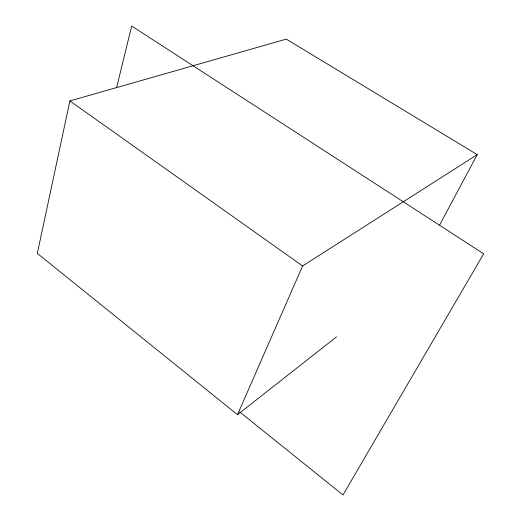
<?xml version="1.0" encoding="UTF-8"?>
<svg xmlns="http://www.w3.org/2000/svg" width="521" height="521" viewBox="0 0 521 521"><rect width="100%" height="100%" fill="white"/><g stroke="black" fill="none" stroke-linecap="round" stroke-linejoin="round"><path stroke-width="0.78" d="M439.646 224.994L477.229 154.633L286.29 39.121L69.886 100.931L37.323 253.382L237.491 414.683L336.52 336.866M116.554 87.717L131.696 26.05L483.677 253.805L342.994 494.95L239.647 411.903M237.491 414.683L302.603 265.97L477.229 154.633M69.886 100.931L302.603 265.97"/></g></svg>
